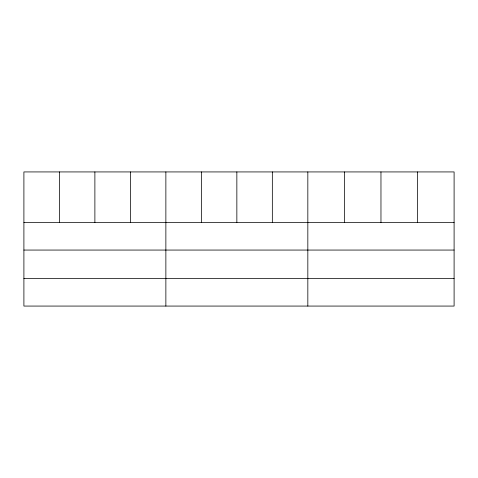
<?xml version="1.0" encoding="UTF-8"?>
<svg xmlns="http://www.w3.org/2000/svg" width="478" height="478" viewBox="0 0 478 478"><rect width="100%" height="100%" fill="white"/><g stroke="black" fill="none" stroke-linecap="round" stroke-linejoin="round"><path stroke-width="0.72" d="M454.1 250.06L454.1 171.931L23.9 171.931L23.9 306.069L454.1 306.069L454.1 250.06L23.9 250.06M23.9 222.473L454.1 222.473M23.9 278.483L454.1 278.483M417.533 171.931L417.533 222.473M380.966 171.931L380.966 222.473M344.399 171.931L344.399 222.473M307.832 171.931L307.832 306.069M272.341 171.931L272.341 222.473M236.849 171.931L236.849 222.473M201.358 171.931L201.358 222.473M165.866 171.931L165.866 306.069M130.375 171.931L130.375 222.473M94.883 171.931L94.883 222.473M59.392 171.931L59.392 222.473"/></g></svg>
